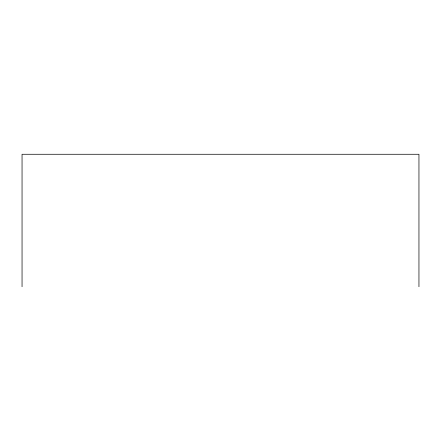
<?xml version="1.0" encoding="UTF-8"?>
<svg xmlns="http://www.w3.org/2000/svg" width="441" height="441" viewBox="0 0 441 441"><rect width="100%" height="100%" fill="white"/><g stroke="black" fill="none" stroke-linecap="round" stroke-linejoin="round"><path stroke-width="0.66" d="M418.95 286.727L418.95 154.273L22.05 154.273L22.05 286.727"/></g></svg>
